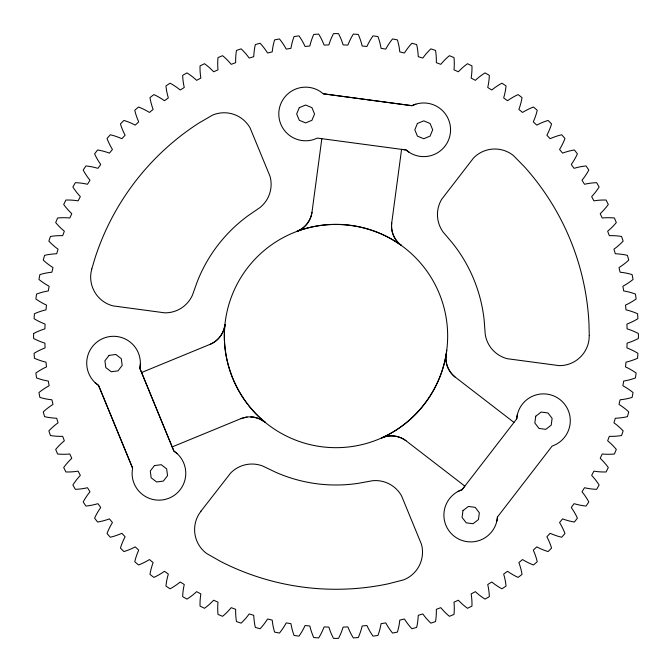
<?xml version="1.0" encoding="UTF-8"?>
<svg xmlns="http://www.w3.org/2000/svg" width="672" height="672" viewBox="0 0 672 672"><rect width="100%" height="100%" fill="white"/><g stroke="black" fill="none" stroke-linecap="round" stroke-linejoin="round"><path stroke-width="1.01" d="M141.582 372.523L173.905 451.046A26.821 26.821 0 0 1 171.066 497.238A26.821 26.821 0 0 1 132.115 472.298L132.577 468.065L98.549 385.4A26.821 26.821 0 0 1 89.519 351.204A26.821 26.821 0 0 1 122.228 337.739A26.821 26.821 0 0 1 139.835 368.407L141.582 372.523L210.277 344.249A23.839 23.839 0 0 0 224.918 324.626C221.096 361.242 236.62 398.95 265.104 422.268A23.839 23.839 0 0 0 240.895 418.648L172.208 446.914M140.347 364.148L139.885 368.382L173.863 451.072L177.215 453.734M311.976 212.318A23.839 23.839 0 0 1 296.738 231.47C304.777 228.287 310.682 220.87 311.976 212.318L321.838 138.692M391.717 222.995A23.839 23.839 0 0 0 401.386 245.482C394.464 240.299 390.718 231.588 391.717 222.995L401.579 149.369L406.014 149.915A26.821 26.821 0 0 0 441.378 149.999A26.821 26.821 0 0 0 446.074 114.946A26.821 26.821 0 0 0 411.936 105.714L323.341 93.803L319.906 91.283A26.821 26.821 0 0 0 279.031 110.41A26.821 26.821 0 0 0 313.429 139.625L317.411 138.096L406.014 149.965L409.45 152.485M496.835 521.144L497.507 516.936L552.082 446.141L555.979 444.419A26.821 26.821 0 0 0 558.104 398.219A26.821 26.821 0 0 0 516.718 418.883L462.109 489.644L458.203 491.366M516.684 418.849L517.356 414.641M224.918 324.626C223.894 333.22 218.215 340.822 210.277 344.249M497.465 516.902A26.821 26.821 0 0 1 472.399 541.859A26.821 26.821 0 0 1 444.394 520.262A26.821 26.821 0 0 1 462.143 489.678L464.831 486.108L406.006 440.756A23.839 23.839 0 0 0 381.696 437.884C415.313 422.89 440.21 390.592 446.158 354.262A111.661 111.661 0 0 0 308.49 227.783A111.661 111.661 0 0 0 247.934 404.653M415.926 104.143L411.944 105.664L323.341 93.803M296.738 231.47C331.17 218.459 371.591 223.868 401.386 245.482M381.696 437.884C389.642 434.482 399.067 435.59 406.006 440.756M240.895 418.648L247.094 417.026M250.757 417.077L253.504 417.11L259.652 418.908L265.104 422.268M455.12 377.042A23.839 23.839 0 0 1 446.158 354.262C444.889 362.821 448.367 371.641 455.12 377.042L513.954 422.394M95.239 382.712L98.549 385.4L132.577 468.065M446.762 350.179A111.661 111.661 0 0 1 248.564 405.46M33.608 333.522L33.608 338.478A63.319 63.319 0 0 0 44.915 343.148L45.074 347.911A63.319 63.319 0 0 0 34.096 353.312L34.415 358.243A63.319 63.319 0 0 0 46.007 362.166L46.477 366.912A63.319 63.319 0 0 0 35.876 373.019L36.515 377.924A63.319 63.319 0 0 0 48.342 381.074L49.115 385.778A63.319 63.319 0 0 0 38.934 392.566L39.9 397.421A63.319 63.319 0 0 0 51.904 399.798L52.987 404.435A63.319 63.319 0 0 0 43.268 411.877L44.554 416.657A63.319 63.319 0 0 0 56.683 418.236L58.069 422.797A63.319 63.319 0 0 0 48.863 430.861L50.45 435.54A63.319 63.319 0 0 0 62.664 436.33L64.344 440.79A63.319 63.319 0 0 0 55.684 449.434L57.574 454.003A63.319 63.319 0 0 0 69.812 453.995L71.778 458.338A63.319 63.319 0 0 0 63.697 467.527L65.89 471.962A63.319 63.319 0 0 0 78.095 471.148L80.346 475.356A63.319 63.319 0 0 0 72.887 485.05L75.356 489.342A63.319 63.319 0 0 0 87.486 487.729L90.006 491.778A63.319 63.319 0 0 0 83.194 501.942L85.949 506.058A63.319 63.319 0 0 0 97.944 503.656L100.716 507.528A63.319 63.319 0 0 0 94.592 518.12L97.6 522.043A63.319 63.319 0 0 0 109.418 518.868L112.442 522.547A63.319 63.319 0 0 0 107.016 533.518L110.284 537.239A63.319 63.319 0 0 0 121.867 533.299L125.118 536.777A63.319 63.319 0 0 0 120.431 548.075L123.925 551.569A63.319 63.319 0 0 0 135.223 546.882L138.701 550.133A63.319 63.319 0 0 0 134.761 561.716L138.482 564.984A63.319 63.319 0 0 0 149.453 559.558L153.132 562.582A63.319 63.319 0 0 0 149.957 574.4L153.88 577.408A63.319 63.319 0 0 0 164.472 571.284L168.344 574.056A63.319 63.319 0 0 0 165.942 586.051L170.058 588.806A63.319 63.319 0 0 0 180.222 581.994L184.271 584.514A63.319 63.319 0 0 0 182.658 596.644L186.95 599.113A63.319 63.319 0 0 0 196.644 591.654L200.852 593.905A63.319 63.319 0 0 0 200.038 606.11L204.473 608.303A63.319 63.319 0 0 0 213.662 600.222L218.005 602.188A63.319 63.319 0 0 0 217.997 614.426L222.566 616.316A63.319 63.319 0 0 0 231.21 607.656L235.67 609.336A63.319 63.319 0 0 0 236.46 621.55L241.139 623.137A63.319 63.319 0 0 0 249.203 613.931L253.764 615.317A63.319 63.319 0 0 0 255.343 627.446L260.123 628.732A63.319 63.319 0 0 0 267.565 619.013L272.202 620.096A63.319 63.319 0 0 0 274.579 632.1L279.434 633.066A63.319 63.319 0 0 0 286.222 622.885L290.926 623.658A63.319 63.319 0 0 0 294.076 635.485L298.981 636.124A63.319 63.319 0 0 0 305.088 625.523L309.834 625.993A63.319 63.319 0 0 0 313.757 637.585L318.688 637.904A63.319 63.319 0 0 0 324.089 626.926L328.852 627.085A63.319 63.319 0 0 0 333.522 638.392L338.478 638.392A63.319 63.319 0 0 0 343.148 627.085L347.911 626.926A63.319 63.319 0 0 0 353.312 637.904L358.243 637.585A63.319 63.319 0 0 0 362.166 625.993L366.912 625.523A63.319 63.319 0 0 0 373.019 636.124L377.924 635.485A63.319 63.319 0 0 0 381.074 623.658L385.778 622.885A63.319 63.319 0 0 0 392.566 633.066L397.421 632.1A63.319 63.319 0 0 0 399.798 620.096L404.435 619.013A63.319 63.319 0 0 0 411.877 628.732L416.657 627.446A63.319 63.319 0 0 0 418.236 615.317L422.797 613.931A63.319 63.319 0 0 0 430.861 623.137L435.54 621.55A63.319 63.319 0 0 0 436.33 609.336L440.79 607.656A63.319 63.319 0 0 0 449.434 616.316L454.003 614.426A63.319 63.319 0 0 0 453.995 602.188L458.338 600.222A63.319 63.319 0 0 0 467.527 608.303L471.962 606.11A63.319 63.319 0 0 0 471.148 593.905L475.356 591.654A63.319 63.319 0 0 0 485.05 599.113L489.342 596.644A63.319 63.319 0 0 0 487.729 584.514L491.778 581.994A63.319 63.319 0 0 0 501.942 588.806L506.058 586.051A63.319 63.319 0 0 0 503.656 574.056L507.528 571.284A63.319 63.319 0 0 0 518.12 577.408L522.043 574.4A63.319 63.319 0 0 0 518.868 562.582L522.547 559.558A63.319 63.319 0 0 0 533.518 564.984L537.239 561.716A63.319 63.319 0 0 0 533.299 550.133L536.777 546.882A63.319 63.319 0 0 0 548.075 551.569L551.569 548.075A63.319 63.319 0 0 0 546.882 536.777L550.133 533.299A63.319 63.319 0 0 0 561.716 537.239L564.984 533.518A63.319 63.319 0 0 0 559.558 522.547L562.582 518.868A63.319 63.319 0 0 0 574.4 522.043L577.408 518.12A63.319 63.319 0 0 0 571.284 507.528L574.056 503.656A63.319 63.319 0 0 0 586.051 506.058L588.806 501.942A63.319 63.319 0 0 0 581.994 491.778L584.514 487.729A63.319 63.319 0 0 0 596.644 489.342L599.113 485.05A63.319 63.319 0 0 0 591.654 475.356L593.905 471.148A63.319 63.319 0 0 0 606.11 471.962L608.303 467.527A63.319 63.319 0 0 0 600.222 458.338L602.188 453.995A63.319 63.319 0 0 0 614.426 454.003L616.316 449.434A63.319 63.319 0 0 0 607.656 440.79L609.336 436.33A63.319 63.319 0 0 0 621.55 435.54L623.137 430.861A63.319 63.319 0 0 0 613.931 422.797L615.317 418.236A63.319 63.319 0 0 0 627.446 416.657L628.732 411.877A63.319 63.319 0 0 0 619.013 404.435L620.096 399.798A63.319 63.319 0 0 0 632.1 397.421L633.066 392.566A63.319 63.319 0 0 0 622.885 385.778L623.658 381.074A63.319 63.319 0 0 0 635.485 377.924L636.124 373.019A63.319 63.319 0 0 0 625.523 366.912L625.993 362.166A63.319 63.319 0 0 0 637.585 358.243L637.904 353.312A63.319 63.319 0 0 0 626.926 347.911L627.085 343.148A63.319 63.319 0 0 0 638.392 338.478L638.392 333.522A63.319 63.319 0 0 0 627.085 328.852L626.926 324.089A63.319 63.319 0 0 0 637.904 318.688L637.585 313.757A63.319 63.319 0 0 0 625.993 309.834L625.523 305.088A63.319 63.319 0 0 0 636.124 298.981L635.485 294.076A63.319 63.319 0 0 0 623.658 290.926L622.885 286.222A63.319 63.319 0 0 0 633.066 279.434L632.1 274.579A63.319 63.319 0 0 0 620.096 272.202L619.013 267.565A63.319 63.319 0 0 0 628.732 260.123L627.446 255.343A63.319 63.319 0 0 0 615.317 253.764L613.931 249.203A63.319 63.319 0 0 0 623.137 241.139L621.55 236.46A63.319 63.319 0 0 0 609.336 235.67L607.656 231.21A63.319 63.319 0 0 0 616.316 222.566L614.426 217.997A63.319 63.319 0 0 0 602.188 218.005L600.222 213.662A63.319 63.319 0 0 0 608.303 204.473L606.11 200.038A63.319 63.319 0 0 0 593.905 200.852L591.654 196.644A63.319 63.319 0 0 0 599.113 186.95L596.644 182.658A63.319 63.319 0 0 0 584.514 184.271L581.994 180.222A63.319 63.319 0 0 0 588.806 170.058L586.051 165.942A63.319 63.319 0 0 0 574.056 168.344L571.284 164.472A63.319 63.319 0 0 0 577.408 153.88L574.4 149.957A63.319 63.319 0 0 0 562.582 153.132L559.558 149.453A63.319 63.319 0 0 0 564.984 138.482L561.716 134.761A63.319 63.319 0 0 0 550.133 138.701L546.882 135.223A63.319 63.319 0 0 0 551.569 123.925L548.075 120.431A63.319 63.319 0 0 0 536.777 125.118L533.299 121.867A63.319 63.319 0 0 0 537.239 110.284L533.518 107.016A63.319 63.319 0 0 0 522.547 112.442L518.868 109.418A63.319 63.319 0 0 0 522.043 97.6L518.12 94.592A63.319 63.319 0 0 0 507.528 100.716L503.656 97.944A63.319 63.319 0 0 0 506.058 85.949L501.942 83.194A63.319 63.319 0 0 0 491.778 90.006L487.729 87.486A63.319 63.319 0 0 0 489.342 75.356L485.05 72.887A63.319 63.319 0 0 0 475.356 80.346L471.148 78.095A63.319 63.319 0 0 0 471.962 65.89L467.527 63.697A63.319 63.319 0 0 0 458.338 71.778L453.995 69.812A63.319 63.319 0 0 0 454.003 57.574L449.434 55.684A63.319 63.319 0 0 0 440.79 64.344L436.33 62.664A63.319 63.319 0 0 0 435.54 50.45L430.861 48.863A63.319 63.319 0 0 0 422.797 58.069L418.236 56.683A63.319 63.319 0 0 0 416.657 44.554L411.877 43.268A63.319 63.319 0 0 0 404.435 52.987L399.798 51.904A63.319 63.319 0 0 0 397.421 39.9L392.566 38.934A63.319 63.319 0 0 0 385.778 49.115L381.074 48.342A63.319 63.319 0 0 0 377.924 36.515L373.019 35.876A63.319 63.319 0 0 0 366.912 46.477L362.166 46.007A63.319 63.319 0 0 0 358.243 34.415L353.312 34.096A63.319 63.319 0 0 0 347.911 45.074L343.148 44.915A63.319 63.319 0 0 0 338.478 33.608L333.522 33.608A63.319 63.319 0 0 0 328.852 44.915L324.089 45.074A63.319 63.319 0 0 0 318.688 34.096L313.757 34.415A63.319 63.319 0 0 0 309.834 46.007L305.088 46.477A63.319 63.319 0 0 0 298.981 35.876L294.076 36.515A63.319 63.319 0 0 0 290.926 48.342L286.222 49.115A63.319 63.319 0 0 0 279.434 38.934L274.579 39.9A63.319 63.319 0 0 0 272.202 51.904L267.565 52.987A63.319 63.319 0 0 0 260.123 43.268L255.343 44.554A63.319 63.319 0 0 0 253.764 56.683L249.203 58.069A63.319 63.319 0 0 0 241.139 48.863L236.46 50.45A63.319 63.319 0 0 0 235.67 62.664L231.21 64.344A63.319 63.319 0 0 0 222.566 55.684L217.997 57.574A63.319 63.319 0 0 0 218.005 69.812L213.662 71.778A63.319 63.319 0 0 0 204.473 63.697L200.038 65.89A63.319 63.319 0 0 0 200.852 78.095L196.644 80.346A63.319 63.319 0 0 0 186.95 72.887L182.658 75.356A63.319 63.319 0 0 0 184.271 87.486L180.222 90.006A63.319 63.319 0 0 0 170.058 83.194L165.942 85.949A63.319 63.319 0 0 0 168.344 97.944L164.472 100.716A63.319 63.319 0 0 0 153.88 94.592L149.957 97.6A63.319 63.319 0 0 0 153.132 109.418L149.453 112.442A63.319 63.319 0 0 0 138.482 107.016L134.761 110.284A63.319 63.319 0 0 0 138.701 121.867L135.223 125.118A63.319 63.319 0 0 0 123.925 120.431L120.431 123.925A63.319 63.319 0 0 0 125.118 135.223L121.867 138.701A63.319 63.319 0 0 0 110.284 134.761L107.016 138.482A63.319 63.319 0 0 0 112.442 149.453L109.418 153.132A63.319 63.319 0 0 0 97.6 149.957L94.592 153.88A63.319 63.319 0 0 0 100.716 164.472L97.944 168.344A63.319 63.319 0 0 0 85.949 165.942L83.194 170.058A63.319 63.319 0 0 0 90.006 180.222L87.486 184.271A63.319 63.319 0 0 0 75.356 182.658L72.887 186.95A63.319 63.319 0 0 0 80.346 196.644L78.095 200.852A63.319 63.319 0 0 0 65.89 200.038L63.697 204.473A63.319 63.319 0 0 0 71.778 213.662L69.812 218.005A63.319 63.319 0 0 0 57.574 217.997L55.684 222.566A63.319 63.319 0 0 0 64.344 231.21L62.664 235.67A63.319 63.319 0 0 0 50.45 236.46L48.863 241.139A63.319 63.319 0 0 0 58.069 249.203L56.683 253.764A63.319 63.319 0 0 0 44.554 255.343L43.268 260.123A63.319 63.319 0 0 0 52.987 267.565L51.904 272.202A63.319 63.319 0 0 0 39.9 274.579L38.934 279.434A63.319 63.319 0 0 0 49.115 286.222L48.342 290.926A63.319 63.319 0 0 0 36.515 294.076L35.876 298.981A63.319 63.319 0 0 0 46.477 305.088L46.007 309.834A63.319 63.319 0 0 0 34.415 313.757L34.096 318.688A63.319 63.319 0 0 0 45.074 324.089L44.915 328.852A63.319 63.319 0 0 0 33.608 333.522M589.268 335.58L589.033 339.469A29.77 29.77 0 0 1 559.138 365.635L507.31 358.714A29.77 29.77 0 0 1 485.243 334.354L484.168 320.3A148.999 148.999 0 0 0 452.29 242.852L443.167 232.109A29.77 29.77 0 0 1 441.689 199.282L473.626 157.878A29.77 29.77 0 0 1 513.282 155.425L524.462 166.799A253.268 253.268 0 0 1 588.966 323.509L589.268 335.58M462.966 510.619L462.076 517.406L466.242 522.833L473.021 523.723L478.447 519.565L479.346 512.778L475.18 507.352L468.392 506.461L462.966 510.619M535.735 416.228L534.845 423.007L539.011 428.434L545.79 429.332L551.216 425.166L552.115 418.379L547.949 412.952L541.162 412.062L535.735 416.228M91.77 268.951L90.972 272.765A29.77 29.77 0 0 0 112.93 305.869L164.749 312.833A29.77 29.77 0 0 0 192.444 295.142L197.19 281.87A148.999 148.999 0 0 1 248.321 215.536L259.955 207.572A29.77 29.77 0 0 0 270.018 176.282L250.093 127.94A29.77 29.77 0 0 0 212.486 115.139L198.702 123.169A253.268 253.268 0 0 0 95.239 257.384L91.77 268.951M299.292 107.654L296.671 113.971L299.292 120.296L305.609 122.909L311.934 120.296L314.546 113.971L311.934 107.654L305.609 105.034L299.292 107.654M417.421 123.472L414.809 129.797L417.421 136.114L423.746 138.734L430.063 136.114L432.684 129.797L430.063 123.472L423.746 120.851L417.421 123.472M201.054 511.056L198.769 514.424A29.77 29.77 0 0 0 206.48 553.4L220.332 561.313A253.268 253.268 0 0 0 388.298 583.808L403.746 579.818A29.77 29.77 0 0 0 421.445 544.253L401.562 495.886A29.77 29.77 0 0 0 372.389 480.749L358.529 483.286A148.999 148.999 0 0 1 275.512 472.164L262.802 466.074A29.77 29.77 0 0 0 230.672 473.004L201.054 511.056M109.082 355.37L104.916 360.805L105.806 367.584L111.233 371.75L118.02 370.86L122.186 365.425L121.288 358.646L115.861 354.48L109.082 355.37M154.442 465.595L150.276 471.022L151.175 477.8L156.601 481.967L163.38 481.076L167.546 475.65L166.656 468.863L161.23 464.696L154.442 465.595"/></g></svg>
